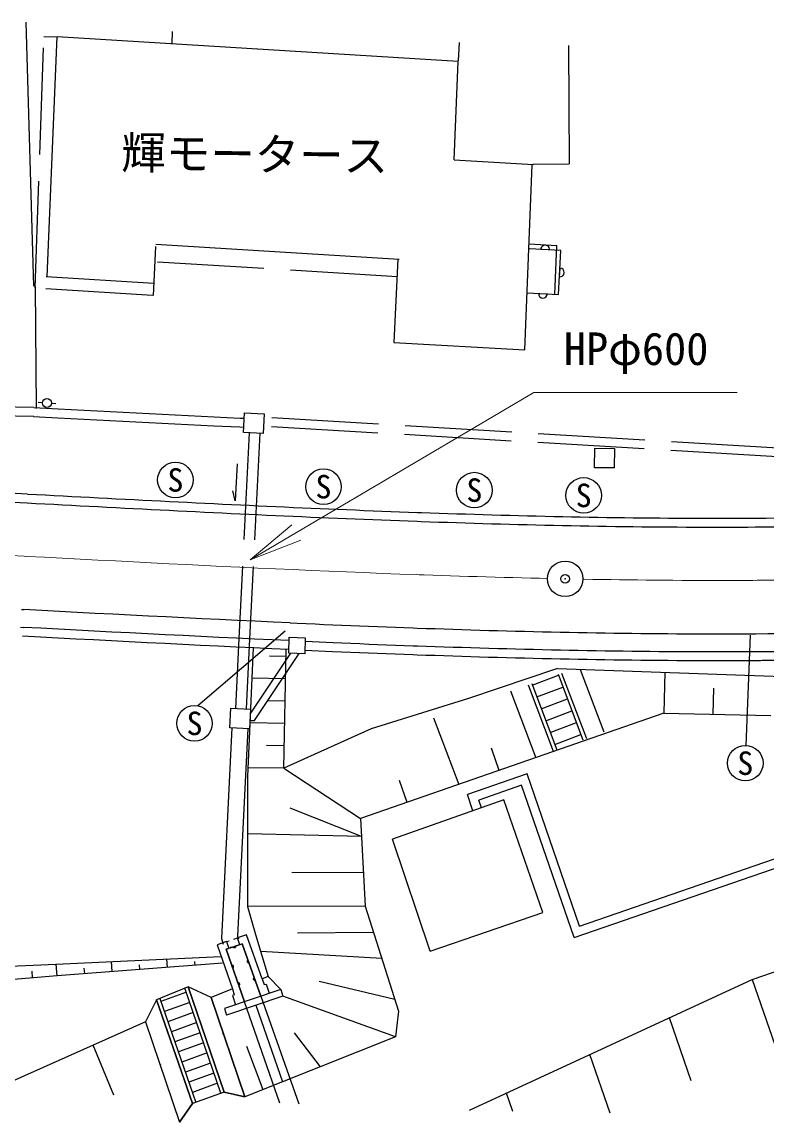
# Model space of a CAD drawing. Units: millimetres, scale not verified. Extents: x 40000 to 680000, y 20000 to 380000.
# Drawn here: x 151633 to 193518, y 251200 to 313051 of the extents above; entities that cross this region are included whole.
import ezdxf
from ezdxf.enums import TextEntityAlignment as Align

# ---------------------------------------------------------------- set-up
doc = ezdxf.new("R2010")
doc.units = ezdxf.units.MM
doc.header["$LTSCALE"] = 1000
doc.header["$PDMODE"] = 32
doc.header["$PDSIZE"] = 500
doc.linetypes.add('CHAIN', pattern=[18.5, 12, -1.5, 3.5, -1.5])
doc.linetypes.add('DASHED', pattern=[7.5, 6, -1.5])
for name, color, linetype, lineweight in [('M-BGD', 7, 'Continuous', 25), ('M-BGD-EXST', 7, 'Continuous', 25), ('M-BMK', 2, 'CHAIN', 13), ('M-BMK-SRVR', 3, 'Continuous', 25), ('M-STR-HTXT', 7, 'Continuous', 13), ('M-STR-STRC', 7, 'Continuous', 25)]:
    doc.layers.add(name, color=color, linetype=linetype, lineweight=lineweight)
doc.layers.add('M-BMK-HTXT', color=7, linetype='Continuous')
doc.layers.add('M-OTRS', color=6, linetype='Continuous')
doc.styles.add('ＭＳ ゴシック', font='')
doc.styles.get('ＭＳ ゴシック').set_extended_font_data('MS Gothic')

# ---------------------------------------------------------------- blocks, each defined once
blk = doc.blocks.new('open_arrow')
at = {"color": 0, "linetype": 'Continuous', "lineweight": -2}
blk.add_lwpolyline([(7.5, 1.25), (0, 0), (7.5, -1.25)], dxfattribs=at)

msp = doc.modelspace()

# ---------------------------------------------------------------- linework, layer by layer
at = {"layer": 'M-BGD'}
for p, q in [((151849, 313051), (152278, 298191)), ((160077, 312517), (160048, 311818)), ((152866, 312244), (153602, 312214)), ((153054, 298746), (153602, 312214)), ((176150, 310828), (153602, 312214)), ((176207, 311903), (176164, 310872)), ((182358, 311738), (182393, 305085)), ((175925, 305301), (176150, 310828)), ((175925, 305301), (180394, 305046)), ((179896, 294610), (180319, 305014)), ((180345, 305050), (182393, 305069)), ((153132, 300951), (153144, 300950)), ((159144, 300433), (159001, 297674)), ((159150, 300564), (172840, 299723)), ((180139, 300580), (181709, 300490)), ((181296, 300240), (180797, 300264)), ((181597, 297736), (181709, 300490)), ((172772, 299727), (172529, 295032)), ((152994, 298750), (159037, 298373)), ((181855, 298718), (181882, 299217)), ((152369, 298162), (152437, 291327)), ((180672, 297788), (181172, 297760)), ((172529, 295030), (179896, 294610)), ((152784, 291640), (152534, 291650)), ((153283, 291620), (153533, 291609)), ((151943, 286509), (118363, 288276)), ((151548, 279019), (151691, 279012)), ((163830, 278394), (163632, 274457)), ((164429, 278366), (164231, 274427)), ((166626, 277564), (166660, 278463)), ((166660, 278463), (167559, 278430)), ((167559, 278430), (167526, 277531)), ((164636, 277856), (164304, 270618)), ((166358, 271087), (166479, 277772)), ((166472, 277381), (165544, 277398)), ((167526, 277531), (166626, 277564)), ((181735, 276697), (176737, 275004)), ((181735, 276697), (213986, 275563)), ((183016, 276652), (184345, 273145)), ((187741, 274188), (187792, 276484)), ((166449, 276122), (164558, 276157)), ((180321, 275767), (181793, 276325)), ((181775, 276372), (183168, 272697)), ((181973, 276441), (183364, 272772)), ((179097, 275440), (180520, 271684)), ((180089, 275785), (181502, 272056)), ((180287, 275854), (181697, 272133)), ((180574, 275099), (182046, 275657)), ((190490, 274127), (190523, 275592)), ((166426, 274863), (165463, 274881)), ((176737, 275004), (171261, 273300)), ((180826, 274432), (182299, 274990)), ((187716, 274189), (170673, 268256)), ((181079, 273764), (182552, 274322)), ((187716, 274189), (193739, 274055)), ((166403, 273604), (164442, 273640)), ((174761, 273931), (176184, 270175)), ((181332, 273097), (182805, 273655)), ((163426, 273366), (162843, 261516)), ((164325, 273321), (163751, 261645)), ((171261, 273300), (166358, 271087)), ((181585, 272429), (183058, 272987)), ((166381, 272346), (165383, 272364)), ((178467, 270969), (178034, 272212)), ((166358, 271087), (164327, 271123)), ((166358, 271087), (170673, 268256)), ((173281, 269164), (172849, 270406)), ((180028, 270768), (176672, 269611)), ((182979, 262213), (180028, 270768)), ((192687, 259215), (226464, 270864)), ((179718, 270133), (177308, 269301)), ((182669, 261577), (179718, 270133)), ((178731, 269316), (172460, 267100)), ((176986, 268700), (176672, 269611)), ((177458, 268866), (177308, 269301)), ((180915, 262982), (178731, 269316)), ((182979, 262213), (203871, 269419)), ((170723, 267244), (166718, 268851)), ((182669, 261577), (203561, 268783)), ((170673, 268256), (170918, 263330)), ((170723, 267244), (164310, 267412)), ((174581, 260798), (172460, 267100)), ((166806, 265244), (170824, 265224)), ((170918, 263330), (164319, 263308)), ((170918, 263330), (172802, 257437)), ((174581, 260798), (180915, 262982)), ((163751, 261645), (163803, 261495)), ((167131, 261836), (171383, 261875)), ((162843, 261516), (162952, 261200)), ((163122, 261341), (163284, 261394)), ((163122, 261341), (163258, 260964)), ((163413, 261016), (163258, 260964)), ((163607, 261043), (163340, 261005)), ((163544, 261480), (163750, 261548)), ((163883, 261171), (163602, 261078)), ((163883, 261171), (163750, 261548)), ((153533, 260078), (162818, 260509)), ((163258, 260964), (163117, 260914)), ((163117, 260914), (164140, 257963)), ((171858, 260387), (165053, 260784)), ((150547, 259948), (153533, 260078)), ((153609, 259425), (153560, 260079)), ((162911, 260126), (153609, 259425)), ((155159, 259542), (155136, 259846)), ((156710, 259658), (156667, 260223)), ((158260, 259775), (158240, 260035)), ((159810, 259892), (159775, 260368)), ((161361, 260009), (161344, 260224)), ((153609, 259425), (150506, 259149)), ((152223, 259302), (152204, 259674)), ((165479, 259386), (166176, 258656)), ((176798, 251865), (192687, 259215)), ((192687, 259215), (195296, 251652)), ((160983, 258791), (159200, 258071)), ((162811, 252817), (160794, 258726)), ((163000, 252882), (160983, 258791)), ((162261, 258197), (160983, 258791)), ((163465, 258689), (162261, 258197)), ((166176, 258656), (163010, 257578)), ((166176, 258656), (166305, 258277)), ((168331, 259117), (172588, 258105)), ((159200, 258071), (158572, 256825)), ((159200, 258071), (161225, 252233)), ((159389, 258137), (161414, 252298)), ((160874, 258493), (159446, 257971)), ((161068, 257925), (159643, 257404)), ((162261, 258197), (164164, 252608)), ((166305, 258277), (163139, 257200)), ((166120, 252257), (164140, 257963)), ((165057, 258275), (167193, 252214)), ((172628, 255990), (166305, 258277)), ((161262, 257357), (159840, 256837)), ((161288, 257900), (161289, 257907)), ((163010, 257578), (163139, 257200)), ((164788, 257761), (166285, 253456)), ((172802, 257437), (172628, 255990)), ((158572, 256825), (160489, 251200)), ((161455, 256789), (160036, 256270)), ((189262, 253508), (188035, 257063)), ((161649, 256221), (160233, 255703)), ((162927, 256135), (162942, 256198)), ((168407, 254304), (166960, 256219)), ((156796, 252710), (155638, 255521)), ((161843, 255653), (160429, 255136)), ((172628, 255990), (164164, 252608)), ((165186, 253017), (164280, 255451)), ((162037, 255085), (160626, 254569)), ((184704, 251690), (183564, 254995)), ((159450, 254395), (159384, 254442)), ((160528, 254241), (160473, 254280)), ((162231, 254517), (160823, 254002)), ((162425, 253949), (161019, 253435)), ((162619, 253381), (161216, 252868)), ((163000, 252882), (161225, 252233)), ((164164, 252608), (163000, 252882)), ((163000, 252882), (164164, 252608)), ((179231, 251795), (178876, 252826)), ((161225, 252233), (160489, 251200)), ((160489, 251200), (161225, 252233)), ((160489, 251200), (160489, 251200))]:
    msp.add_line(p, q, dxfattribs=at)
at = {"layer": 'M-BGD', "linetype": 'DASHED'}
for p, q in [((152368, 298103), (152866, 312244)), ((172720, 298728), (159054, 299568)), ((158970, 297676), (152272, 298094)), ((152298, 291372), (132284, 291709)), ((152289, 290872), (132275, 291209)), ((201624, 288646), (165234, 290821)), ((201594, 288147), (165211, 290322)), ((164410, 289953), (163829, 278395)), ((165010, 289926), (164429, 278366)), ((164494, 274181), (166754, 277559)), ((164701, 273770), (167223, 277542)), ((164469, 274182), (164494, 274181)), ((164448, 273782), (164701, 273770))]:
    msp.add_line(p, q, dxfattribs=at)
at = {"layer": 'M-BGD'}
for points in [[(180043, 297823), (181801, 297725), (181936, 300210), (180157, 300294)], [(163721, 288204), (163622, 286118), (163487, 286687)], [(151943, 286509), (152442, 286483), (152941, 286457), (153441, 286430), (153940, 286404), (154439, 286378), (154938, 286352), (155437, 286326), (155935, 286300), (156434, 286274), (156933, 286248), (157432, 286222), (157930, 286197), (158429, 286171), (158927, 286146), (159426, 286120), (159924, 286095), (160423, 286070), (160921, 286045), (161419, 286020), (161917, 285996), (162416, 285971), (162914, 285947), (163412, 285923), (163910, 285899), (164408, 285876), (164906, 285852), (165404, 285829), (165901, 285806), (166399, 285784), (166897, 285761), (167394, 285739), (167892, 285717), (168390, 285695), (168887, 285674), (169385, 285653), (169882, 285632), (170379, 285612), (170877, 285592), (171374, 285572), (171871, 285553), (172368, 285534), (172865, 285515), (173363, 285497), (173860, 285479), (174085, 285471), (174582, 285453), (175079, 285436), (175575, 285420), (176072, 285403), (176569, 285388), (177066, 285372), (177562, 285357), (178059, 285343), (178556, 285329), (179052, 285315), (179549, 285302), (180045, 285289), (180541, 285277), (181038, 285266), (181534, 285255), (182030, 285244), (182527, 285234), (183023, 285224), (183519, 285215), (184015, 285207), (184511, 285199), (185007, 285192), (185503, 285185), (185998, 285179), (186494, 285173), (186990, 285168), (187486, 285164), (187981, 285160), (188477, 285157), (188972, 285154), (189468, 285152), (189963, 285151), (190458, 285150), (190954, 285150), (191449, 285151), (191944, 285153), (192439, 285155), (192851, 285157)], [(164304, 270618), (164319, 263308), (164762, 261737), (165479, 259386)], [(165135, 259255), (164263, 261728), (163750, 261548)], [(163122, 261341), (162609, 261156), (163465, 258689), (163566, 258343), (163469, 258310), (163642, 257793)], [(164140, 257963), (163117, 260914), (164019, 261219), (165057, 258275)], [(165057, 258275), (164019, 261219), (163883, 261171)], [(165479, 259386), (165135, 259255), (165251, 258934), (165354, 258953), (165530, 258436)], [(158572, 256825), (150556, 253261), (150094, 253060)]]:
    msp.add_lwpolyline(points, dxfattribs=at)
at = {"layer": 'M-BGD', "linetype": 'DASHED'}
for points in [[(152298, 291372), (153665, 291300), (155131, 291223), (156595, 291147), (158058, 291071), (159520, 290997), (160980, 290923), (162440, 290851), (163898, 290780), (164130, 290769)], [(152280, 290872), (153639, 290801), (155105, 290724), (156569, 290648), (158032, 290572), (159494, 290497), (160956, 290424), (162415, 290351), (163874, 290281), (164107, 290270)], [(166652, 278265), (165701, 278307), (164698, 278354), (163696, 278401), (162694, 278449), (161692, 278498), (160691, 278547), (159689, 278597), (158689, 278648), (157688, 278699), (156688, 278751), (155688, 278802), (154688, 278855), (153689, 278907), (152690, 278959), (151691, 279012)], [(166630, 277765), (165678, 277808), (164675, 277854), (163672, 277901), (162670, 277950), (161668, 277998), (160666, 278048), (159664, 278098), (158663, 278149), (157662, 278200), (156662, 278251), (155662, 278303), (154662, 278355), (153663, 278408), (152664, 278460), (151665, 278513)], [(167533, 277725), (169097, 277659), (169599, 277638), (170101, 277618), (170603, 277598), (171105, 277578), (171607, 277558), (172109, 277539), (172611, 277520), (173113, 277501), (173615, 277483), (173843, 277475), (174345, 277457), (174848, 277440), (175350, 277423), (175853, 277407), (176356, 277391), (176859, 277375), (177361, 277360), (177864, 277346), (178367, 277331), (178870, 277318), (179374, 277304), (179877, 277292), (180380, 277279), (180884, 277268), (181387, 277256), (181891, 277245), (182394, 277235), (182898, 277226), (183402, 277216), (183905, 277208), (184409, 277200), (184913, 277192), (185417, 277185), (185921, 277179), (186425, 277173), (186930, 277168), (187434, 277164), (187938, 277160), (188443, 277157), (188947, 277154), (189452, 277152), (189956, 277151), (190461, 277150), (190966, 277150), (191471, 277151), (191975, 277153), (192480, 277155), (192901, 277157)], [(167552, 278228), (169118, 278159), (169620, 278138), (170121, 278117), (170623, 278097), (171124, 278077), (171626, 278058), (172128, 278038), (172629, 278019), (173131, 278001), (173633, 277983), (173861, 277975), (174363, 277957), (174865, 277940), (175367, 277923), (175869, 277907), (176371, 277891), (176874, 277875), (177376, 277860), (177879, 277845), (178381, 277831), (178884, 277818), (179387, 277804), (179889, 277791), (180392, 277779), (180895, 277767), (181398, 277756), (181901, 277745), (182404, 277735), (182907, 277725), (183410, 277716), (183914, 277708), (184417, 277700), (184920, 277692), (185424, 277685), (185927, 277679), (186431, 277673), (186934, 277668), (187438, 277664), (187942, 277660), (188446, 277657), (188949, 277654), (189453, 277652), (189957, 277651), (190461, 277650), (190965, 277650), (191470, 277651), (191974, 277653), (192478, 277655), (192898, 277657)]]:
    msp.add_lwpolyline(points, dxfattribs=at)
at = {"layer": 'M-BGD'}
for points in [[(164144, 291067), (165243, 291016), (165192, 289917), (164093, 289968)], [(183839, 289091), (184939, 289079), (184927, 287979), (183827, 287991)], [(163382, 274470), (164480, 274415), (164425, 273316), (163326, 273371)], [(163639, 261090), (163640, 261087), (163641, 261083), (163642, 261079), (163642, 261076), (163643, 261072), (163643, 261068), (163643, 261065), (163643, 261061), (163642, 261057), (163642, 261053), (163641, 261050), (163640, 261046), (163639, 261043), (163638, 261039), (163636, 261036), (163635, 261032), (163633, 261029), (163631, 261026), (163629, 261023), (163626, 261020), (163624, 261017), (163622, 261014), (163619, 261011), (163616, 261009), (163613, 261007), (163610, 261004), (163607, 261002), (163604, 261001), (163600, 260999), (163597, 260997), (163594, 260996), (163590, 260995), (163586, 260994), (163583, 260993), (163579, 260992), (163575, 260992), (163572, 260991), (163568, 260991), (163564, 260991), (163560, 260992), (163557, 260992), (163553, 260993), (163549, 260994), (163546, 260995), (163542, 260996), (163539, 260997), (163535, 260999), (163532, 261000), (163529, 261002), (163526, 261004), (163523, 261006), (163520, 261009), (163517, 261011), (163514, 261014), (163512, 261017), (163509, 261019), (163507, 261022), (163505, 261025), (163503, 261029), (163501, 261032), (163499, 261035), (163498, 261039), (163497, 261042)], [(163482, 259859), (163486, 259861), (163489, 259862), (163493, 259864), (163496, 259866), (163499, 259868), (163502, 259870), (163505, 259872), (163508, 259874), (163511, 259877), (163513, 259880), (163516, 259882), (163518, 259885), (163520, 259888), (163522, 259892), (163524, 259895), (163526, 259898), (163527, 259902), (163529, 259905), (163530, 259909), (163531, 259912), (163532, 259916), (163532, 259920), (163533, 259923), (163533, 259927), (163533, 259931), (163533, 259935), (163532, 259938), (163532, 259942), (163531, 259946), (163530, 259949), (163529, 259953), (163528, 259956), (163527, 259960), (163525, 259963), (163523, 259967), (163521, 259970), (163519, 259973), (163517, 259976), (163515, 259979), (163512, 259982), (163510, 259984), (163507, 259987), (163504, 259989), (163501, 259991), (163498, 259994), (163495, 259995), (163491, 259997), (163488, 259999), (163485, 260000), (163481, 260001), (163477, 260003), (163474, 260003), (163470, 260004), (163466, 260005), (163463, 260005), (163459, 260005), (163459, 260005), (163452, 260005), (163448, 260004), (163444, 260004), (163440, 260003), (163437, 260002), (163433, 260001)], [(164340, 260308), (164336, 260307), (164333, 260305), (164330, 260304), (164326, 260302), (164323, 260300), (164320, 260298), (164317, 260295), (164314, 260293), (164312, 260290), (164309, 260288), (164307, 260285), (164304, 260282), (164302, 260279), (164300, 260276), (164298, 260272), (164297, 260269), (164295, 260266), (164294, 260262), (164293, 260258), (164292, 260255), (164291, 260251), (164290, 260247), (164290, 260244), (164290, 260240), (164290, 260238), (164290, 260233), (164290, 260229), (164291, 260225), (164292, 260221), (164292, 260218), (164293, 260214), (164295, 260211), (164296, 260207), (164298, 260204), (164299, 260201), (164301, 260197), (164303, 260194), (164306, 260191), (164308, 260188), (164311, 260186), (164313, 260183), (164316, 260180), (164319, 260178), (164322, 260176), (164325, 260174), (164328, 260172), (164332, 260170), (164335, 260169), (164338, 260167), (164342, 260166), (164346, 260165), (164349, 260164), (164353, 260163), (164357, 260163), (164360, 260163), (164364, 260162), (164368, 260162), (164372, 260163), (164375, 260163), (164379, 260164), (164383, 260165), (164386, 260166), (164390, 260167)], [(164686, 259327), (164682, 259325), (164679, 259324), (164676, 259322), (164672, 259320), (164669, 259318), (164666, 259316), (164663, 259314), (164660, 259312), (164658, 259309), (164655, 259306), (164653, 259303), (164650, 259300), (164648, 259297), (164646, 259294), (164644, 259291), (164643, 259288), (164641, 259284), (164640, 259281), (164639, 259277), (164638, 259273), (164637, 259270), (164636, 259266), (164636, 259262), (164636, 259259), (164636, 259257), (164636, 259251), (164636, 259247), (164637, 259244), (164637, 259240), (164638, 259236), (164639, 259233), (164641, 259229), (164642, 259226), (164644, 259222), (164645, 259219), (164647, 259216), (164649, 259213), (164652, 259210), (164654, 259207), (164657, 259204), (164659, 259202), (164662, 259199), (164665, 259197), (164668, 259194), (164671, 259192), (164674, 259191), (164678, 259189), (164681, 259187), (164684, 259186), (164688, 259185), (164692, 259184), (164695, 259183), (164699, 259182), (164703, 259181), (164706, 259181), (164710, 259181), (164714, 259181), (164717, 259181), (164721, 259182), (164725, 259182), (164729, 259183), (164732, 259184), (164736, 259185)], [(163000, 252882), (164164, 252608), (162261, 258197), (160983, 258791)], [(163824, 258876), (163827, 258877), (163831, 258878), (163834, 258880), (163837, 258882), (163840, 258884), (163843, 258886), (163846, 258888), (163849, 258891), (163852, 258893), (163855, 258896), (163857, 258899), (163859, 258902), (163861, 258905), (163863, 258908), (163865, 258911), (163867, 258915), (163868, 258918), (163870, 258922), (163871, 258925), (163872, 258929), (163873, 258932), (163873, 258936), (163874, 258940), (163874, 258943), (163874, 258947), (163874, 258951), (163874, 258955), (163873, 258958), (163872, 258962), (163872, 258966), (163871, 258969), (163869, 258973), (163868, 258976), (163866, 258980), (163865, 258983), (163863, 258986), (163861, 258989), (163858, 258992), (163856, 258995), (163854, 258998), (163851, 259001), (163848, 259003), (163845, 259006), (163842, 259008), (163839, 259010), (163836, 259012), (163833, 259014), (163829, 259015), (163826, 259017), (163822, 259018), (163819, 259019), (163815, 259020), (163811, 259020), (163808, 259021), (163804, 259021), (163800, 259021), (163800, 259021), (163793, 259021), (163789, 259021), (163785, 259020), (163782, 259019), (163778, 259018), (163775, 259017)], [(160489, 251200), (161225, 252233), (159200, 258071), (158572, 256825)]]:
    msp.add_lwpolyline(points, close=True, dxfattribs=at)
msp.add_circle((153034, 291631), 250, dxfattribs=at)
for centre, radius, start, end in [((181047, 300252), 250, 357.28533, 177.28533), ((181868, 298967), 250, 266.88939, 86.88939), ((180922, 297774), 250, 176.784, 356.784), ((190705, 631650), 346500, 270.35488, 271.99213)]:
    msp.add_arc(centre, radius, start, end, dxfattribs=at)
at = {"layer": 'M-BGD', "linetype": 'DASHED'}
for radius in [354000, 354500]:
    msp.add_arc((190705, 631650), radius, 270.35488, 273.86226, dxfattribs=at)
at = {"layer": 'M-BGD-EXST'}
for p, q in [((166422, 278805), (161511, 274598)), ((192569, 278569), (192326, 272374))]:
    msp.add_line(p, q, dxfattribs=at)
for centre in [(160258, 287301), (168582, 286921), (177065, 286730), (183209, 286432), (161332, 273614), (192296, 271374)]:
    msp.add_circle(centre, 1000, dxfattribs=at)
at = {"layer": 'M-BMK'}
for p, q in [((118179, 284781), (151759, 283014)), ((151759, 283014), (151901, 283006))]:
    msp.add_line(p, q, dxfattribs=at)
for points in [[(173961, 281973), (173877, 281976), (172877, 282012), (171878, 282050), (170879, 282089), (169880, 282129), (168881, 282171), (167881, 282214), (166882, 282258), (165883, 282303), (164885, 282349), (163886, 282396), (162887, 282444), (161888, 282493), (160889, 282542), (159890, 282592), (158892, 282643), (157893, 282694), (156894, 282745), (155896, 282797), (154897, 282849), (153898, 282901), (152900, 282954), (151901, 283006)], [(173961, 281973), (174234, 281963), (174734, 281946), (175233, 281929), (175733, 281912), (176233, 281896), (176733, 281881), (177232, 281865), (177732, 281851), (178232, 281836), (178732, 281823), (179232, 281809), (179731, 281796), (180231, 281784), (180731, 281772), (181169, 281762)], [(183168, 281721), (183231, 281720), (183731, 281711), (184230, 281703), (184730, 281695), (185230, 281688), (185730, 281682), (186230, 281676), (186730, 281670), (187230, 281666), (187730, 281661), (188230, 281658), (188730, 281655), (189230, 281653), (189730, 281651), (190230, 281651), (190730, 281650), (191230, 281651), (191730, 281652), (192230, 281654), (192730, 281656), (192873, 281657)]]:
    msp.add_lwpolyline(points, dxfattribs=at)
msp.add_arc((190705, 631650), 350000, 270.35488, 273.86226, dxfattribs=at)
at = {"layer": 'M-BMK-SRVR'}
msp.add_circle((182169, 281740), 1000, dxfattribs=at)
at = {"layer": 'M-OTRS'}
msp.add_point((182169, 281740), dxfattribs=at)
at = {"layer": 'M-STR-HTXT'}
msp.add_lwpolyline([(164463, 282816), (180403, 292213), (191845, 292213)], dxfattribs=at)
at = {"layer": 'M-STR-STRC'}
for p, q in [((118337, 287777), (151916, 286010)), ((151601, 280018), (151744, 280011))]:
    msp.add_line(p, q, dxfattribs=at)
for points in [[(151916, 286010), (151917, 286010), (152416, 285984), (152915, 285957), (153414, 285931), (153913, 285905), (154412, 285879), (154912, 285853), (155410, 285826), (155909, 285800), (156408, 285775), (156907, 285749), (157406, 285723), (157905, 285697), (158403, 285672), (158902, 285646), (159401, 285621), (159899, 285596), (160398, 285571), (160896, 285546), (161395, 285521), (161893, 285496), (162391, 285472), (162890, 285448), (163388, 285424), (163886, 285400), (164384, 285376), (164882, 285353), (165380, 285330), (165878, 285307), (166376, 285284), (166874, 285262), (167372, 285239), (167870, 285218), (168368, 285196), (168866, 285175), (169364, 285154), (169861, 285133), (170359, 285112), (170857, 285092), (171354, 285073), (171852, 285053), (172349, 285034), (172847, 285015), (173344, 284997), (173842, 284979), (174067, 284971), (174564, 284953), (175062, 284936), (175559, 284920), (176056, 284904), (176553, 284888), (177050, 284872), (177548, 284857), (178045, 284843), (178542, 284829), (179039, 284815), (179536, 284802), (180033, 284790), (180530, 284777), (181026, 284766), (181523, 284755), (182020, 284744), (182517, 284734), (183013, 284724), (183510, 284715), (184007, 284707), (184503, 284699), (185000, 284692), (185496, 284685), (185993, 284679), (186489, 284673), (186985, 284668), (187482, 284664), (187978, 284660), (188474, 284657), (188970, 284654), (189466, 284652), (189962, 284651), (190458, 284650), (190954, 284650), (191450, 284651), (191946, 284653), (192442, 284655), (192854, 284657)], [(166706, 279263), (165747, 279306), (164745, 279353), (163743, 279400), (162742, 279448), (161741, 279496), (160740, 279546), (159740, 279596), (158739, 279647), (157739, 279698), (156739, 279749), (155740, 279801), (154740, 279853), (153741, 279906), (152742, 279958), (151744, 280011)], [(166706, 279263), (167107, 279245), (167608, 279223), (168109, 279202), (168611, 279180), (169112, 279159), (169613, 279138), (170115, 279117), (170616, 279097), (171118, 279077), (171620, 279058), (172121, 279038), (172623, 279019), (173125, 279001), (173627, 278983), (173854, 278975), (174356, 278957), (174859, 278940), (175361, 278923), (175863, 278907), (176365, 278891), (176868, 278875), (177370, 278860), (177873, 278845), (178375, 278831), (178878, 278817), (179380, 278804), (179883, 278791), (180386, 278779), (180889, 278767), (181392, 278756), (181895, 278745), (182398, 278735), (182901, 278725), (183404, 278716), (183907, 278708), (184411, 278700), (184914, 278692), (185418, 278685), (185921, 278679), (186425, 278673), (186928, 278668), (187432, 278664), (187936, 278660), (188439, 278657), (188943, 278654), (189447, 278652), (189951, 278651), (190455, 278650), (190959, 278650), (191463, 278651), (191967, 278653), (192472, 278655), (192892, 278657)]]:
    msp.add_lwpolyline(points, dxfattribs=at)
for radius in [347000, 353000]:
    msp.add_arc((190705, 631650), radius, 270.35488, 273.86226, dxfattribs=at)

# ---------------------------------------------------------------- block references
at = {"layer": 'M-STR-HTXT', "xscale": 400, "yscale": 400, "rotation": 30.5}
msp.add_blockref('open_arrow', (164463, 282816), dxfattribs=at)

# ---------------------------------------------------------------- texts
at = {"layer": 'M-BGD-EXST', "style": 'ＭＳ ゴシック'}
for p in [(160258, 287301), (168582, 286921), (177065, 286730), (183209, 286432), (161332, 273614), (192296, 271374)]:
    msp.add_text('S', height=1320, dxfattribs=at).set_placement(p, align=Align.MIDDLE_CENTER)
at = {"layer": 'M-BMK-HTXT', "style": 'ＭＳ ゴシック'}
msp.add_text('輝モータース', height=1833, rotation=359.279, dxfattribs=at).set_placement((164701, 304152), align=Align.BOTTOM_CENTER)
at = {"layer": 'M-STR-HTXT', "style": 'ＭＳ ゴシック'}
msp.add_text('HPφ600', height=1833, dxfattribs=at).set_placement((182095, 293213), align=Align.BOTTOM_LEFT)

doc.saveas('drawing.dxf')
